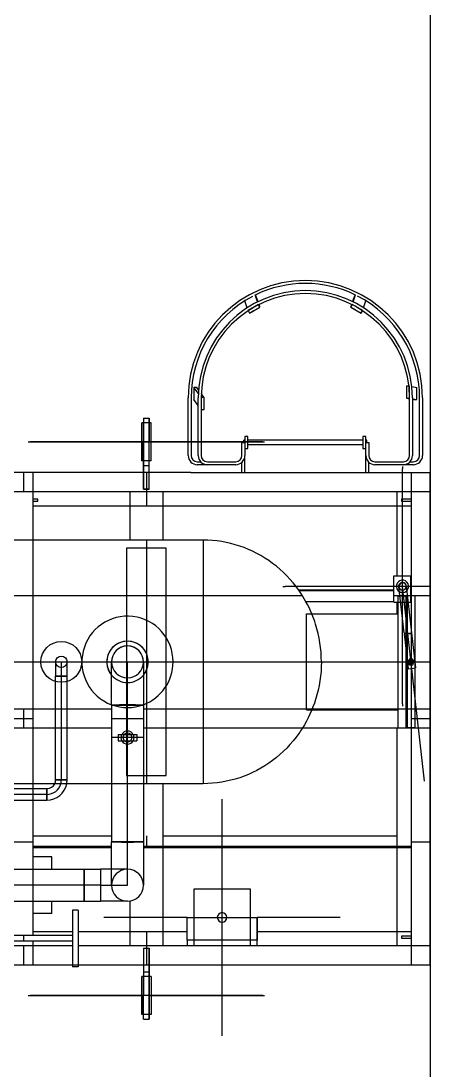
# Model space of a CAD drawing. Header units: inches. Extents: x 295136 to 296247, y 2627183 to 2627409.
# Drawn here: x 295246.14 to 295248.3, y 2627262.27 to 2627267.82 of the extents above; entities that cross this region are included whole.
import ezdxf

# ---------------------------------------------------------------- set-up
doc = ezdxf.new("R2010")
doc.units = ezdxf.units.IN
doc.header["$MEASUREMENT"] = 0
for name, color, linetype in [('EQUIPMENT LAYOUT-EMBED 1_DWG$0$Default', 7, 'Continuous'), ('EQUIPMENT LAYOUT-EMBED 1_DWG$0$DwgTemplate', 7, 'Continuous'), ('Layout', 6, 'Continuous')]:
    doc.layers.add(name, color=color, linetype=linetype)

# ---------------------------------------------------------------- blocks, each defined once
blk = doc.blocks.new('A$C55974CAD')
at = {"layer": 'EQUIPMENT LAYOUT-EMBED 1_DWG$0$Default', "color": 7, "lineweight": 25}
for p, q in [((33.446, 0.6527), (33.7, 0.6527)), ((33.446, 0.6527), (33.446, 0.1678)), ((33.7, 0.6527), (33.954, 0.6527)), ((33.954, 0.6527), (33.954, 0.6253)), ((33.954, 0.6253), (33.954, 0.1678)), ((33.3507, 0.1678), (33.45, 0.1678)), ((33.3507, 0.1678), (33.3507, 0.1265)), ((33.45, 0.1678), (33.7, 0.1678)), ((33.7, 0.1678), (34.0154, 0.1678)), ((34.0154, 0.1678), (34.0492, 0.1678)), ((34.0492, 0.1678), (34.0492, 0.1265)), ((33.3507, 0.1265), (33.45, 0.1265)), ((33.45, 0.1265), (33.7, 0.1265)), ((33.7, 0.1265), (33.7534, 0.1265)), ((33.7534, 0.1265), (33.8498, 0.1265)), ((33.8498, 0.1265), (33.8519, 0.1265)), ((33.8519, 0.1265), (34.0492, 0.1265))]:
    blk.add_line(p, q, dxfattribs=at)
for radius in [0.108, 0.0302]:
    blk.add_circle((33.7, 1.95), radius, dxfattribs=at)
at = {"layer": 'EQUIPMENT LAYOUT-EMBED 1_DWG$0$DwgTemplate', "color": 9, "lineweight": 25}
for p, q in [((34.05, 5.6249), (34.05, 0.6751)), ((32.75, 2.2), (32.75, 2.1)), ((33.4, 2.1), (33.4, 2.2)), ((32.2, 2.15), (32.1, 2.15)), ((32.254, 2.15), (32.224, 2.15)), ((33.45, 2.15), (33.35, 2.15)), ((34.7, 2.15), (34.6, 2.15)), ((32.75, 1.6841), (32.75, 1.5158)), ((33.4, 1.5158), (33.4, 1.6841)), ((32.275, 1.5), (32.1, 1.5)), ((32.7815, 1.5), (32.7185, 1.5)), ((34.3435, 1.5), (33.0565, 1.5)), ((34.7, 1.5), (34.525, 1.5)), ((34.05, 0.1906), (34.05, 0.1006)), ((32.75, 0.1), (32.75, 0)), ((33.4, 0), (33.4, 0.1)), ((34.05, 0.1), (34.05, 0))]:
    blk.add_line(p, q, dxfattribs=at)
at = {"layer": 'EQUIPMENT LAYOUT-EMBED 1_DWG$0$DwgTemplate', "color": 1, "lineweight": 25}
for p, q in [((34.6, 5.275), (34.6, 0)), ((32.2, 1.89), (32.2, 2.265)), ((33.7, 2.2655), (33.7, 0.7103)), ((33.35, 1.6841), (33.35, 2.21)), ((33.45, 1.6841), (33.45, 2.21)), ((31.9375, 2.125), (31.9375, 1.525)), ((31.9375, 1.525), (31.9375, 2.115)), ((34.8625, 2.125), (34.8625, 1.525)), ((34.8625, 1.525), (34.8625, 2.115)), ((32.224, 2.1), (32.1, 2.1)), ((34.7, 2.1), (32.254, 2.1)), ((32.275, 2.1), (32.275, 1.89)), ((32.7185, 2.1), (32.7185, 1.6841)), ((32.7245, 1.6841), (32.7245, 2.1)), ((32.7815, 2.1), (32.7815, 1.6841)), ((34.525, 2.1), (34.525, 0.1)), ((34.55, 2.1), (34.55, 2.075)), ((34.55, 2.075), (34.56, 2.075)), ((34.56, 2.075), (34.56, 2.1)), ((32.2, 0), (32.2, 1.86)), ((32.275, 1.86), (32.275, 1.285)), ((32.35, 1.285), (32.35, 1.725)), ((32.4368, 1.5875), (32.2, 1.5875)), ((34.6, 1.5875), (34.3435, 1.5875)), ((31.9375, 1.515), (31.9375, 1.525)), ((31.9375, 1.525), (31.9375, 1.515)), ((32.7185, 1.5158), (32.7185, 0.1)), ((32.7245, 0.1), (32.7245, 1.5158)), ((33.35, 0), (33.35, 1.5158)), ((33.45, 0), (33.45, 1.5158)), ((34.8625, 1.525), (34.8625, 1.515)), ((34.8625, 1.515), (34.8625, 1.525)), ((31.9375, 1.475), (31.9375, 1.485)), ((31.9375, 1.485), (31.9375, 1.475)), ((31.9375, 0.885), (31.9375, 1.475)), ((31.9375, 1.475), (31.9375, 0.875)), ((34.8625, 1.485), (34.8625, 1.475)), ((34.8625, 1.475), (34.8625, 1.485)), ((34.8625, 1.475), (34.8625, 1.279)), ((34.8625, 1.279), (34.8625, 1.475)), ((32.7185, 1.4125), (32.2, 1.4125)), ((33.0565, 1.4125), (32.7245, 1.4125)), ((32.7815, 1.4125), (32.7815, 0.175)), ((34.6, 1.4125), (34.3435, 1.4125)), ((34.8625, 1.279), (34.8625, 1.2638)), ((34.8625, 1.2638), (34.8625, 1.279)), ((34.7, 1.2653), (34.7, 0)), ((34.8625, 1.2638), (34.8625, 1.2257)), ((34.8625, 1.2257), (34.8625, 1.2638)), ((34.8625, 1.2257), (34.8625, 1.2105)), ((34.8625, 1.2105), (34.8625, 1.2257)), ((34.8625, 1.2105), (34.8625, 0.9844)), ((34.8625, 0.9844), (34.8625, 1.2105)), ((31.725, 1.1), (32.1, 1.1)), ((32.1, 1.1), (32.35, 1.1)), ((32.35, 1.1), (32.975, 1.1)), ((34.8625, 0.9844), (34.8625, 0.875)), ((34.8625, 0.885), (34.8625, 0.9844)), ((32.275, 0.915), (32.275, 0.1)), ((32.35, 0.475), (32.35, 0.915)), ((34.0992, 0.7781), (34.0992, 0.7656)), ((34.0992, 0.1651), (34.0992, 0.7656)), ((33.7, 0.721), (33.7, 0.7103)), ((33.7, 0.7103), (33.7, 0.1)), ((34.0755, 0.1906), (34.0755, 0.692)), ((34.0815, 0.6963), (34.0815, 0.1906)), ((34.0185, 0.6565), (34.0185, 0.1906)), ((32.7185, 0.175), (32.2, 0.175)), ((33.35, 0.175), (32.7245, 0.175)), ((34.0154, 0.175), (33.954, 0.175)), ((34.6, 0.175), (34.1542, 0.175)), ((32.24, 0.15), (32.24, 0.1)), ((32.25, 0.15), (32.24, 0.15)), ((32.25, 0.1), (32.25, 0.15)), ((33.0694, 0.0287), (33.8508, 0.1174)), ((33.4792, 0.1456), (33.4667, 0.1456)), ((33.4792, 0.1456), (34.1192, 0.1456)), ((33.8508, 0.1174), (34.0992, 0.1456)), ((34.0992, 0.126), (34.0992, 0.1651)), ((34.0992, 0.1), (34.0992, 0.126)), ((34.1192, 0.1456), (34.55, 0.1456)), ((34.55, 0.15), (34.55, 0.1)), ((34.56, 0.15), (34.55, 0.15)), ((34.55, 0.1456), (34.56, 0.1456)), ((34.56, 0.1), (34.56, 0.15)), ((34.56, 0.1456), (34.6, 0.1456)), ((34.6, 0.1456), (34.7, 0.1456)), ((34.7, 0.1456), (34.7192, 0.1456)), ((34.7317, 0.1456), (34.7192, 0.1456)), ((34.7, 0.1), (32.1, 0.1)), ((33.35, 0.1003), (33.09, 0.1003)), ((33.45, 0.1003), (33.35, 0.1003)), ((34.31, 0.1003), (33.45, 0.1003)), ((33.7, 0.1), (33.7, 0)), ((34.0755, 0.1), (34.0755, 0.1006)), ((34.0815, 0.1006), (34.0815, 0.1)), ((34.0992, 0), (34.0992, 0.1)), ((34.7, 0.1), (34.7, 0))]:
    blk.add_line(p, q, dxfattribs=at)
at = {"layer": 'EQUIPMENT LAYOUT-EMBED 1_DWG$0$DwgTemplate', "color": 54, "lineweight": 25}
for p, q in [((34.7, 1.2653), (34.7, 5.275)), ((32.1, 2.3025), (32.1, 0)), ((34.7902, 1.279), (35.095, 1.279)), ((34.7419, 1.1774), (34.7419, 1.2308)), ((34.7571, 1.2308), (34.7571, 1.2126)), ((35.095, 1.2638), (34.7902, 1.2638)), ((34.7902, 1.2257), (35.095, 1.2257)), ((35.0549, 1.2257), (35.0861, 1.2485)), ((35.1495, 1.2485), (35.0861, 1.2485)), ((35.1176, 1.2252), (35.1495, 1.2485)), ((35.1369, 1.2241), (35.1495, 1.2333)), ((35.1495, 1.2333), (35.1495, 1.2485)), ((34.7419, 1.0276), (34.7419, 1.1774)), ((34.7571, 1.1774), (34.7571, 1.0276)), ((35.095, 1.2105), (34.7902, 1.2105)), ((35.0328, 1.2096), (35.034, 1.2105)), ((35.0963, 1.2096), (35.0328, 1.2096)), ((35.0328, 1.2096), (35.0328, 1.1944)), ((35.0328, 1.1944), (35.0963, 1.1944)), ((35.0961, 1.2096), (35.0973, 1.2104)), ((35.0963, 1.1944), (35.1176, 1.21)), ((35.0963, 1.1944), (35.0963, 1.2096)), ((34.7, 0.9946), (34.755, 0.9946)), ((34.7, 0.9793), (34.7902, 0.9793)), ((34.7902, 0.9946), (34.8587, 0.9946)), ((34.827, 0.9793), (34.7902, 0.9793)), ((34.827, 0.9793), (34.827, 0.9641)), ((34.8905, 0.9793), (34.827, 0.9793)), ((34.827, 0.9641), (34.8905, 0.9641)), ((34.846, 0.3545), (34.846, 0.9641)), ((34.8587, 0.9946), (34.8587, 0.9793)), ((34.8587, 0.9844), (34.8714, 0.9844)), ((34.8714, 0.9793), (34.8714, 0.9844)), ((34.8714, 0.3545), (34.8714, 0.9641)), ((34.8905, 0.9641), (34.8905, 0.9793)), ((35.5564, 0.9624), (35.5432, 0.9547)), ((35.5432, 0.9547), (35.5558, 0.933)), ((35.5433, 0.9547), (35.5432, 0.9547)), ((35.5432, 0.9547), (35.575, 0.8997)), ((35.5556, 0.9619), (35.5505, 0.9589)), ((35.5882, 0.9074), (35.5564, 0.9624)), ((35.5704, 0.9671), (35.6075, 0.9798)), ((35.575, 0.8997), (35.5882, 0.9074)), ((35.5751, 0.8998), (35.5886, 0.9044)), ((35.5751, 0.8998), (35.5809, 0.9032)), ((35.5751, 0.8998), (35.5751, 0.8998)), ((35.6018, 0.9121), (35.6391, 0.9248)), ((35.6032, 0.9094), (35.631, 0.9188)), ((35.631, 0.9188), (35.6387, 0.9234)), ((35.575, 0.4188), (35.5432, 0.3638)), ((35.5564, 0.3562), (35.5882, 0.4112)), ((35.5748, 0.4188), (35.5614, 0.3952)), ((35.5748, 0.4188), (35.575, 0.4188)), ((35.575, 0.4188), (35.5748, 0.4188)), ((35.5882, 0.4112), (35.575, 0.4188)), ((35.575, 0.4188), (35.5886, 0.4141)), ((35.5874, 0.4117), (35.5823, 0.4146)), ((35.6019, 0.4066), (35.6389, 0.394)), ((35.6032, 0.4092), (35.6307, 0.3998)), ((35.6387, 0.3952), (35.6307, 0.3998)), ((34.7, 0.3392), (34.7902, 0.3392)), ((34.7902, 0.3392), (34.827, 0.3392)), ((34.827, 0.3545), (34.827, 0.3392)), ((34.8905, 0.3545), (34.827, 0.3545)), ((34.827, 0.3392), (34.8905, 0.3392)), ((34.8587, 0.3392), (34.8587, 0.324)), ((34.8587, 0.3342), (34.8714, 0.3342)), ((34.8714, 0.3342), (34.8714, 0.3392)), ((34.8905, 0.3392), (34.8905, 0.3545)), ((35.5432, 0.3638), (35.5564, 0.3562)), ((35.5434, 0.3637), (35.5491, 0.3604)), ((35.5434, 0.3637), (35.5434, 0.3637)), ((35.5704, 0.3514), (35.6075, 0.3388)), ((34.7, 0.324), (34.755, 0.324)), ((34.7419, 0.1411), (34.7419, 0.291)), ((34.7571, 0.291), (34.7571, 0.1411)), ((34.8587, 0.324), (34.7902, 0.324)), ((34.7419, 0.0878), (34.7419, 0.1411)), ((35.0937, 0.1242), (35.0905, 0.1081)), ((35.1572, 0.1242), (35.0937, 0.1242)), ((35.0937, 0.1242), (35.0937, 0.1089)), ((35.0937, 0.1242), (35.0937, 0.1242)), ((35.1059, 0.1242), (35.0937, 0.1242)), ((35.1572, 0.1089), (35.1572, 0.1242)), ((34.7571, 0.1059), (34.7571, 0.0878)), ((34.7902, 0.1081), (35.095, 0.1081)), ((35.095, 0.0929), (34.7902, 0.0929)), ((35.0876, 0.0929), (35.0861, 0.0852)), ((35.0905, 0.0929), (35.0861, 0.07)), ((35.0861, 0.0852), (35.0861, 0.07)), ((35.0861, 0.07), (35.1496, 0.07)), ((35.0937, 0.109), (35.0935, 0.1081)), ((35.0937, 0.1089), (35.1572, 0.1089)), ((35.1546, 0.096), (35.1496, 0.07)), ((34.7902, 0.0548), (35.095, 0.0548)), ((35.095, 0.0395), (34.7902, 0.0395)), ((32.1, 0), (34.7, 0))]:
    blk.add_line(p, q, dxfattribs=at)
at = {"layer": 'EQUIPMENT LAYOUT-EMBED 1_DWG$0$DwgTemplate', "color": 7, "lineweight": 25}
for p, q in [((32.224, 1.89), (32.224, 2.22)), ((32.254, 1.89), (32.254, 2.22)), ((32.4359, 2.2554), (32.4359, 2.1)), ((32.52, 2.1), (32.52, 2.2)), ((32.6041, 2.2), (32.6041, 2.1)), ((32.9698, 2.2), (32.9698, 2.1)), ((33, 2.1), (33, 2.2)), ((33.0302, 2.2), (33.0302, 2.1)), ((33.0565, 2.1), (33.0565, 2.2)), ((34.3435, 2.1), (34.3435, 2.2)), ((32.4359, 2.1), (32.4359, 1.7427)), ((32.52, 1.7427), (32.52, 2.1)), ((32.6041, 2.1), (32.6041, 1.7427)), ((32.9698, 2.1), (32.9698, 2.0262)), ((33, 2.0262), (33, 2.1)), ((33.0302, 2.1), (33.0302, 2.0262)), ((32.9698, 2.0262), (33.0302, 2.0262)), ((33, 2.0262), (32.9698, 2.0262)), ((33, 2.0262), (33, 2.0262)), ((33, 2.0262), (33, 2.0262)), ((33.0302, 2.0262), (33, 2.0262)), ((33.0762, 1.9801), (33.0762, 1.9198)), ((33.0762, 1.9801), (33.6238, 1.9801)), ((33.0762, 1.9198), (33.0762, 1.9801)), ((33.6238, 1.95), (33.0762, 1.95)), ((33.0762, 1.95), (33.0762, 1.95)), ((33.0762, 1.95), (33.0762, 1.95)), ((33.6238, 1.95), (33.6238, 1.9801)), ((33.7, 1.9801), (33.6238, 1.9801)), ((33.6238, 1.9801), (33.6238, 1.9198)), ((33.6238, 1.95), (33.6238, 1.95)), ((33.6238, 1.95), (33.6238, 1.95)), ((33.7, 1.95), (33.6238, 1.95)), ((33.6238, 1.9198), (33.6238, 1.95)), ((32.389, 1.89), (32.089, 1.89)), ((32.089, 1.86), (32.089, 1.89)), ((32.389, 1.86), (32.389, 1.89)), ((33.0762, 1.9198), (33.6238, 1.9198)), ((33.6238, 1.9198), (33.7, 1.9198)), ((32.389, 1.86), (32.089, 1.86)), ((32.52, 1.8286), (32.4359, 1.8286)), ((32.4359, 1.8286), (32.52, 1.8286)), ((32.6041, 1.8286), (32.52, 1.8286)), ((32.52, 1.8286), (32.6041, 1.8286)), ((32.4359, 1.7427), (32.4359, 1.7427)), ((32.52, 1.7427), (32.4359, 1.7427)), ((32.6041, 1.7427), (32.4359, 1.7427)), ((32.4359, 1.6), (32.4359, 1.7427)), ((32.6041, 1.7427), (32.52, 1.7427)), ((32.52, 1.7427), (32.52, 1.7427)), ((32.52, 1.7427), (32.52, 1.6841)), ((32.6041, 1.7427), (32.6041, 1.7427)), ((32.6041, 1.6841), (32.6041, 1.7427)), ((32.52, 1.6841), (32.7486, 1.6841)), ((32.52, 1.6841), (32.52, 1.6)), ((32.6041, 1.6), (32.6041, 1.6841)), ((32.7486, 1.6841), (32.7486, 1.5158)), ((33.3, 1.6841), (32.7486, 1.6841)), ((33.0565, 1.5158), (33.0565, 1.6841)), ((33.472, 1.6841), (33.3, 1.6841)), ((33.472, 1.6841), (33.6999, 1.6841)), ((32.52, 1.6), (32.7486, 1.6)), ((32.7486, 1.6), (32.7486, 1.6)), ((32.7486, 1.6), (32.7486, 1.6)), ((32.7486, 1.6), (33.2655, 1.6)), ((33.1, 1.605), (33.1, 1.395)), ((33.1, 1.605), (33.1, 1.395)), ((34.3, 1.605), (33.1, 1.605)), ((34.3, 1.605), (33.1, 1.605)), ((33.2655, 1.6), (33.3, 1.6)), ((33.3, 1.6), (33.3345, 1.6)), ((33.3, 1.6), (33.3, 1.6)), ((33.3, 1.6), (33.3, 1.6)), ((33.3345, 1.6), (33.472, 1.6)), ((33.4721, 1.6), (33.472, 1.6)), ((33.472, 1.6), (33.472, 1.6)), ((33.472, 1.6), (33.4723, 1.6)), ((33.4723, 1.6), (33.6999, 1.6)), ((34.3, 1.395), (34.3, 1.605)), ((34.3, 1.395), (34.3, 1.605)), ((31.8375, 1.485), (31.8375, 1.515)), ((32.0375, 1.485), (32.0375, 1.515)), ((32.0625, 1.515), (32.0625, 1.485)), ((32.1875, 1.515), (32.1, 1.515)), ((32.1875, 1.515), (32.1, 1.515)), ((32.1875, 1.515), (32.1875, 1.485)), ((32.1875, 1.515), (32.1875, 1.485)), ((32.7486, 1.5158), (32.52, 1.5158)), ((33.3, 1.5158), (32.7486, 1.5158)), ((33.472, 1.5158), (33.3, 1.5158)), ((33.6999, 1.5158), (33.472, 1.5158)), ((34.7, 1.515), (34.6125, 1.515)), ((34.6125, 1.515), (34.7, 1.515)), ((34.6125, 1.485), (34.6125, 1.515)), ((34.6125, 1.515), (34.6125, 1.485)), ((34.7375, 1.515), (34.7375, 1.485)), ((34.7625, 1.485), (34.7625, 1.515)), ((34.9625, 1.485), (34.9625, 1.515)), ((32.1, 1.485), (32.1875, 1.485)), ((32.1875, 1.485), (32.1, 1.485)), ((34.6125, 1.485), (34.7, 1.485)), ((34.6125, 1.485), (34.7, 1.485)), ((33.1, 1.395), (34.3, 1.395)), ((33.1, 1.395), (34.3, 1.395)), ((32.35, 1.25), (32.2, 1.25)), ((32.35, 1.25), (32.2, 1.25)), ((33.45, 1.2), (33.35, 1.2)), ((33.45, 1.2), (33.35, 1.2)), ((32.2, 0.95), (32.35, 0.95)), ((32.2, 0.95), (32.35, 0.95)), ((33.45, 0.121), (33.3507, 0.121)), ((33.3507, 0.0796), (33.3507, 0.121)), ((33.8504, 0.121), (33.7048, 0.121)), ((33.715, 0.109), (33.7102, 0.1117)), ((33.8508, 0.1174), (33.8486, 0.0976)), ((34.0492, 0.121), (33.8512, 0.121)), ((34.0154, 0.1557), (34.0154, 0.1165)), ((34.0492, 0.1006), (34.0492, 0.121)), ((34.097, 0.165), (34.0971, 0.165)), ((33.6675, 0.0796), (33.3507, 0.0796)), ((33.6652, 0.1), (33.6656, 0.0964)), ((33.6656, 0.0964), (33.6678, 0.0765)), ((33.6952, 0.0796), (33.6675, 0.0796)), ((33.8531, 0.0976), (33.6678, 0.0765)), ((33.685, 0.1089), (33.685, 0.0916)), ((33.685, 0.0916), (33.6898, 0.0889)), ((33.6898, 0.0889), (33.7, 0.083)), ((34.0492, 0.0796), (33.6952, 0.0796)), ((33.7, 0.083), (33.715, 0.0916)), ((33.715, 0.0917), (33.715, 0.109)), ((33.715, 0.0916), (33.715, 0.0917)), ((33.853, 0.0981), (33.8486, 0.0976)), ((33.8528, 0.1), (33.8531, 0.0976)), ((33.8698, 0.1), (33.853, 0.0981)), ((34.0492, 0.0796), (34.0492, 0.1)), ((61, 0), (0, 0))]:
    blk.add_line(p, q, dxfattribs=at)
at = {"layer": 'EQUIPMENT LAYOUT-EMBED 1_DWG$0$DwgTemplate', "color": 3, "lineweight": 25}
for p, q in [((32.37, 2), (32.37, 2.1)), ((32.67, 2), (32.67, 2.1)), ((32.37, 2), (32.4359, 2)), ((32.6041, 2), (32.67, 2))]:
    blk.add_line(p, q, dxfattribs=at)
at = {"layer": 'EQUIPMENT LAYOUT-EMBED 1_DWG$0$DwgTemplate', "color": 5, "lineweight": 25}
for p, q in [((33.0565, 1.6841), (33.0565, 2.1)), ((34.3435, 1.2), (34.3435, 2.1)), ((33.2833, 1.65), (33.2833, 1.6)), ((33.3166, 1.65), (33.2833, 1.65)), ((33.3166, 1.65), (33.3166, 1.6)), ((33.2833, 1.6), (33.2833, 1.55)), ((33.3166, 1.6), (33.3166, 1.55)), ((31.8125, 1.515), (31.9375, 1.515)), ((31.8125, 1.515), (31.9375, 1.515)), ((31.8125, 1.515), (31.8125, 1.485)), ((31.8375, 1.525), (32.0375, 1.525)), ((32.0375, 1.525), (31.8375, 1.525)), ((31.8375, 1.515), (31.8375, 1.525)), ((31.9375, 1.485), (31.9375, 1.515)), ((31.9375, 1.485), (31.9375, 1.515)), ((32.1, 1.515), (31.9375, 1.515)), ((32.1, 1.515), (31.9375, 1.515)), ((32.0375, 1.515), (32.0375, 1.525)), ((33.0565, 1.2), (33.0565, 1.5158)), ((33.3166, 1.55), (33.2833, 1.55)), ((34.8625, 1.515), (34.7, 1.515)), ((34.7, 1.515), (34.8625, 1.515)), ((34.9625, 1.525), (34.7625, 1.525)), ((34.7625, 1.525), (34.9625, 1.525)), ((34.7625, 1.515), (34.7625, 1.525)), ((34.8625, 1.515), (34.8625, 1.485)), ((34.8625, 1.485), (34.8625, 1.515)), ((34.9875, 1.515), (34.8625, 1.515)), ((34.9875, 1.515), (34.8625, 1.515)), ((34.9625, 1.515), (34.9625, 1.525)), ((34.9875, 1.515), (34.9875, 1.485)), ((31.9375, 1.485), (31.8125, 1.485)), ((31.8125, 1.485), (31.9375, 1.485)), ((31.8375, 1.475), (31.8375, 1.485)), ((32.0375, 1.475), (31.8375, 1.475)), ((32.0375, 1.475), (31.8375, 1.475)), ((31.9375, 1.485), (32.1, 1.485)), ((32.1, 1.485), (31.9375, 1.485)), ((32.0375, 1.475), (32.0375, 1.485)), ((34.7, 1.485), (34.8625, 1.485)), ((34.7, 1.485), (34.8625, 1.485)), ((34.7625, 1.475), (34.7625, 1.485)), ((34.7625, 1.475), (34.9625, 1.475)), ((34.7625, 1.475), (34.9625, 1.475)), ((34.8625, 1.485), (34.9875, 1.485)), ((34.9875, 1.485), (34.8625, 1.485)), ((34.9625, 1.475), (34.9625, 1.485)), ((32.23, 1.285), (32.2, 1.285)), ((32.23, 1.285), (32.2, 1.285)), ((32.23, 1.285), (32.35, 1.285)), ((32.23, 1.285), (32.35, 1.285)), ((32.23, 0.915), (32.23, 1.285)), ((32.23, 0.915), (32.23, 1.285)), ((32.35, 1.285), (32.35, 0.915)), ((32.35, 1.285), (32.35, 0.915)), ((32.5, 1.25), (32.35, 1.25)), ((32.5, 1.25), (32.35, 1.25)), ((32.5, 0.95), (32.5, 1.25)), ((32.5, 0.95), (32.5, 1.25)), ((33.35, 1.2), (33.0565, 1.2)), ((33.35, 1.2), (33.0565, 1.2)), ((34.3435, 1.2), (33.45, 1.2)), ((34.3435, 1.2), (33.45, 1.2)), ((32.35, 0.95), (32.5, 0.95)), ((32.35, 0.95), (32.5, 0.95)), ((32.2, 0.915), (32.23, 0.915)), ((32.2, 0.915), (32.23, 0.915)), ((32.35, 0.915), (32.23, 0.915)), ((32.23, 0.915), (32.35, 0.915)), ((34.0154, 0.1906), (34.0154, 0.1557)), ((34.0154, 0.1906), (34.1542, 0.1906)), ((34.1542, 0.1906), (34.1542, 0.1006)), ((33.7048, 0.121), (33.45, 0.121)), ((33.8486, 0.1373), (33.6633, 0.1163)), ((33.6633, 0.1163), (33.6652, 0.1)), ((33.7, 0.1176), (33.685, 0.109)), ((33.7102, 0.1117), (33.7, 0.1176)), ((33.8486, 0.1373), (33.8508, 0.1174)), ((33.8512, 0.121), (33.8504, 0.121)), ((33.8531, 0.1373), (33.8508, 0.1174)), ((33.8508, 0.1174), (33.8528, 0.1)), ((33.8531, 0.1373), (34.0971, 0.165)), ((34.1014, 0.1263), (33.8698, 0.1)), ((34.0154, 0.1165), (34.0154, 0.1006)), ((33.685, 0.109), (33.685, 0.1089)), ((34.0154, 0.1006), (34.1542, 0.1006)), ((34.0492, 0.1), (34.0492, 0.1006))]:
    blk.add_line(p, q, dxfattribs=at)
at = {"layer": 'EQUIPMENT LAYOUT-EMBED 1_DWG$0$DwgTemplate', "color": 7, "lineweight": 25}
for radius in [0.108, 0.0302]:
    blk.add_circle((33.7, 1.95), radius, dxfattribs=at)
for centre, radius, start, end in [((33.0762, 2.0262), 0.1064, 180, 259.3263), ((33.0762, 2.0262), 0.0762, 180, 255.0171), ((33.0762, 2.0262), 0.046, 180, 244.6649), ((33.0762, 2.0262), 0.046, 244.6649, 270), ((33.0762, 2.0262), 0.0762, 255.0171, 270), ((33.0762, 2.0262), 0.1064, 259.3263, 270), ((33.7, 1.6), 0.2413, 270, 159.5931), ((32.52, 1.6), 0.0841, 90, 270), ((32.52, 1.6), 0.0841, 90, 270), ((32.52, 1.6), 0.0841, 270, 90), ((33.7, 1.6), 0.2413, 159.5931, 200.4069), ((33.7, 1.6), 0.1095, 129.815, 230.185), ((33.7, 1.6), 0.1095, 129.815, 230.185), ((33.6999, 1.6), 0.0841, 90, 270), ((33.7, 1.6), 0.0841, 90.0337, 269.9663), ((33.7, 1.6), 0.1095, 270, 129.815), ((33.7, 1.6), 0.1095, 90, 129.815), ((33.7, 1.6), 0.1095, 230.185, 90), ((33.6999, 1.6), 0.0841, 270, 90), ((33.7, 1.6), 0.0841, 269.9663, 90), ((33.7, 1.6), 0.0841, 90, 90.0337), ((33.3, 1.6), 0.0345, 118.8738, 180), ((33.3, 1.6), 0.023, 136.4125, 180), ((33.3, 1.6), 0.0345, 61.1262, 118.8738), ((33.3, 1.6), 0.023, 43.5875, 136.4125), ((33.3, 1.6), 0.0345, 298.8738, 61.1262), ((33.3, 1.6), 0.023, 316.4125, 43.5875), ((33.3, 1.6), 0.0345, 180, 241.1262), ((33.3, 1.6), 0.023, 180, 223.5875), ((33.3, 1.6), 0.023, 223.5875, 316.4125), ((33.3, 1.6), 0.0345, 241.1262, 298.8738), ((33.7, 1.6), 0.2413, 200.4069, 270), ((33.7, 1.6), 0.1095, 230.185, 270), ((32.35, 1.1), 0.025, 90, 270), ((32.35, 1.1), 0.025, 90, 270), ((34.0992, 0.1456), 0.0325, 149.6292, 180), ((34.0992, 0.1456), 0.0325, 180, 223.3282), ((34.0992, 0.1456), 0.02, 109.4361, 180), ((34.0992, 0.1456), 0.02, 180, 263.5213), ((33.7, 0.1003), 0.01, 181.8954, 358.1046)]:
    blk.add_arc(centre, radius, start, end, dxfattribs=at)
at = {"layer": 'EQUIPMENT LAYOUT-EMBED 1_DWG$0$DwgTemplate', "color": 54, "lineweight": 25}
for centre, radius, start, end in [((34.7902, 1.2308), 0.0483, 90, 180), ((35.095, 0.6593), 0.6198, 270, 90), ((34.7902, 1.1774), 0.0483, 90, 180), ((34.7902, 1.2308), 0.033, 90, 180), ((35.095, 0.6593), 0.6045, 27.4959, 90), ((35.095, 0.6593), 0.5664, 270, 90), ((34.7902, 1.1774), 0.033, 90, 180), ((35.095, 0.6593), 0.5512, 270, 90), ((34.7902, 1.0276), 0.0483, 180, 270), ((34.7902, 1.0276), 0.033, 180, 270), ((35.095, 0.6593), 0.6045, 334.0018, 26.0044), ((34.7902, 0.291), 0.0483, 90, 180), ((35.095, 0.6593), 0.6045, 270, 332.8505), ((34.7902, 0.291), 0.033, 90, 180), ((34.7902, 0.1411), 0.0483, 180, 270), ((34.7902, 0.1411), 0.033, 180, 270), ((34.7902, 0.0878), 0.0483, 180, 270), ((34.7902, 0.0878), 0.033, 180, 270)]:
    blk.add_arc(centre, radius, start, end, dxfattribs=at)
at = {"layer": 'EQUIPMENT LAYOUT-EMBED 1_DWG$0$DwgTemplate', "color": 5, "lineweight": 25}
for centre, radius, start, end in [((32.35, 1.1), 0.025, 270, 90), ((32.35, 1.1), 0.025, 270, 90), ((34.0992, 0.1456), 0.0325, 223.3282, 149.6292), ((34.0992, 0.1456), 0.02, 263.5213, 109.4361), ((33.7, 0.1003), 0.01, 358.1046, 180), ((33.7, 0.1003), 0.01, 180, 181.8954)]:
    blk.add_arc(centre, radius, start, end, dxfattribs=at)
at = {"layer": 'EQUIPMENT LAYOUT-EMBED 1_DWG$0$DwgTemplate', "color": 7, "lineweight": 25}
for centre, major_axis, ratio, start_param, end_param in [((32.7486, 1.6), (0, 0.0841), 0.003233, 6.274425, 9.424778), ((32.7486, 1.6), (0, -0.0841), 0.003233, 0.00876, 3.132833), ((33.3, 1.6), (0, 0.0841), 0.003228, 5.348741, 6.283185), ((33.3, 1.6), (0, 0.0841), 0.003233, 5.348741, 6.283185), ((33.472, 1.6), (0, 0.0841), 0.00323, 0.000005, 1.570796), ((33.472, 1.6), (0, 0.0841), 0.00323, 3.141587, 6.283191), ((33.472, 1.6), (0, -0.0841), 0.003228, 0, 3.141593), ((33.3, 1.6), (0, 0.0841), 0.003228, 4.076037, 5.348741), ((33.3, 1.6), (0, 0.0841), 0.003233, 4.076037, 5.348741), ((33.472, 1.6), (0, -0.0841), 0.00323, 4.712389, 6.28318), ((32.7486, 1.6), (0, -0.0841), 0.003233, 0, 0.004386), ((32.7486, 1.6), (0, -0.0841), 0.003233, 0.004386, 0.00876), ((33.3, 1.6), (0, -0.0841), 0.003228, 0, 0.934444), ((33.3, 1.6), (0, -0.0841), 0.003233, 0, 0.934444), ((34.0992, 0.1456), (-0.0199, -0.0023), 0.974537, 4.712389, 7.853982)]:
    blk.add_ellipse(centre, major_axis=major_axis, ratio=ratio, start_param=start_param, end_param=end_param, dxfattribs=at)
at = {"layer": 'EQUIPMENT LAYOUT-EMBED 1_DWG$0$DwgTemplate', "color": 5, "lineweight": 25}
blk.add_ellipse((34.0992, 0.1456), major_axis=(0.0199, 0.0023), ratio=0.974537, start_param=4.712389, end_param=6.283185, dxfattribs=at)
for points in [[(33.0565, 1.1991), (33.0565, 1.1994), (33.0565, 1.1997), (33.0565, 1.2)], [(33.088, 1.0067), (33.0673, 1.0687), (33.0566, 1.1339), (33.0565, 1.1991)], [(34.312, 1.0067), (34.3327, 1.0687), (34.3434, 1.1339), (34.3435, 1.1991)], [(34.3435, 1.1991), (34.3435, 1.1994), (34.3435, 1.1997), (34.3435, 1.2)], [(33.1794, 0.8323), (33.1398, 0.8853), (33.1088, 0.9444), (33.088, 1.0067)], [(34.2206, 0.8323), (34.2602, 0.8853), (34.2912, 0.9444), (34.312, 1.0067)], [(33.3218, 0.6939), (33.2672, 0.7324), (33.219, 0.7793), (33.1794, 0.8323)], [(34.0782, 0.6939), (34.1328, 0.7324), (34.181, 0.7793), (34.2206, 0.8323)], [(33.35, 0.6751), (33.3404, 0.6811), (33.331, 0.6874), (33.3218, 0.6939)], [(33.954, 0.6253), (33.9979, 0.6436), (34.0396, 0.6667), (34.0782, 0.6939)], [(34.0971, 0.165), (34.0975, 0.1651), (34.0979, 0.1651), (34.0983, 0.1651)], [(34.0971, 0.165), (34.0971, 0.165), (34.1181, 0.1571), (34.1191, 0.1479)], [(34.0983, 0.1651), (34.1004, 0.1652), (34.1025, 0.165), (34.1045, 0.1645)], [(34.1045, 0.1645), (34.1051, 0.1643), (34.1058, 0.1641), (34.1064, 0.1639)], [(34.1064, 0.1639), (34.1085, 0.1631), (34.1104, 0.162), (34.1121, 0.1607)], [(34.1121, 0.1607), (34.1138, 0.1593), (34.1152, 0.1576), (34.1164, 0.1558)], [(34.1164, 0.1558), (34.1175, 0.154), (34.1183, 0.152), (34.1188, 0.1499)], [(34.1188, 0.1499), (34.1189, 0.1493), (34.119, 0.1486), (34.1191, 0.1479)]]:
    blk.add_open_spline(points, degree=3, dxfattribs=at)
at = {"layer": 'EQUIPMENT LAYOUT-EMBED 1_DWG$0$DwgTemplate', "color": 7, "lineweight": 25}
for points in [[(33.5011, 0.6051), (33.4479, 0.6219), (33.397, 0.6455), (33.35, 0.6751)], [(33.8988, 0.6051), (33.9175, 0.611), (33.9359, 0.6177), (33.954, 0.6253)], [(33.7, 0.5745), (33.6326, 0.5745), (33.5652, 0.5848), (33.5011, 0.6051)], [(33.7, 0.5745), (33.7674, 0.5745), (33.8348, 0.5848), (33.8988, 0.6051)], [(34.0797, 0.1495), (34.0792, 0.1475), (34.0791, 0.1454), (34.0794, 0.1434)], [(34.0819, 0.1553), (34.0809, 0.1535), (34.0801, 0.1515), (34.0797, 0.1495)], [(34.0859, 0.1601), (34.0844, 0.1587), (34.083, 0.1571), (34.0819, 0.1553)], [(34.0914, 0.1635), (34.0894, 0.1627), (34.0875, 0.1615), (34.0859, 0.1601)], [(34.0942, 0.1645), (34.0932, 0.1642), (34.0923, 0.1639), (34.0914, 0.1635)], [(34.0971, 0.165), (34.0961, 0.1649), (34.0951, 0.1647), (34.0942, 0.1645)]]:
    blk.add_open_spline(points, degree=3, dxfattribs=at)

msp = doc.modelspace()

# ---------------------------------------------------------------- block references
at = {"layer": 'Layout', "rotation": 90}
msp.add_blockref('A$C55974CAD', (295248.3027, 2627230.7321), dxfattribs=at)

doc.saveas('drawing.dxf')
